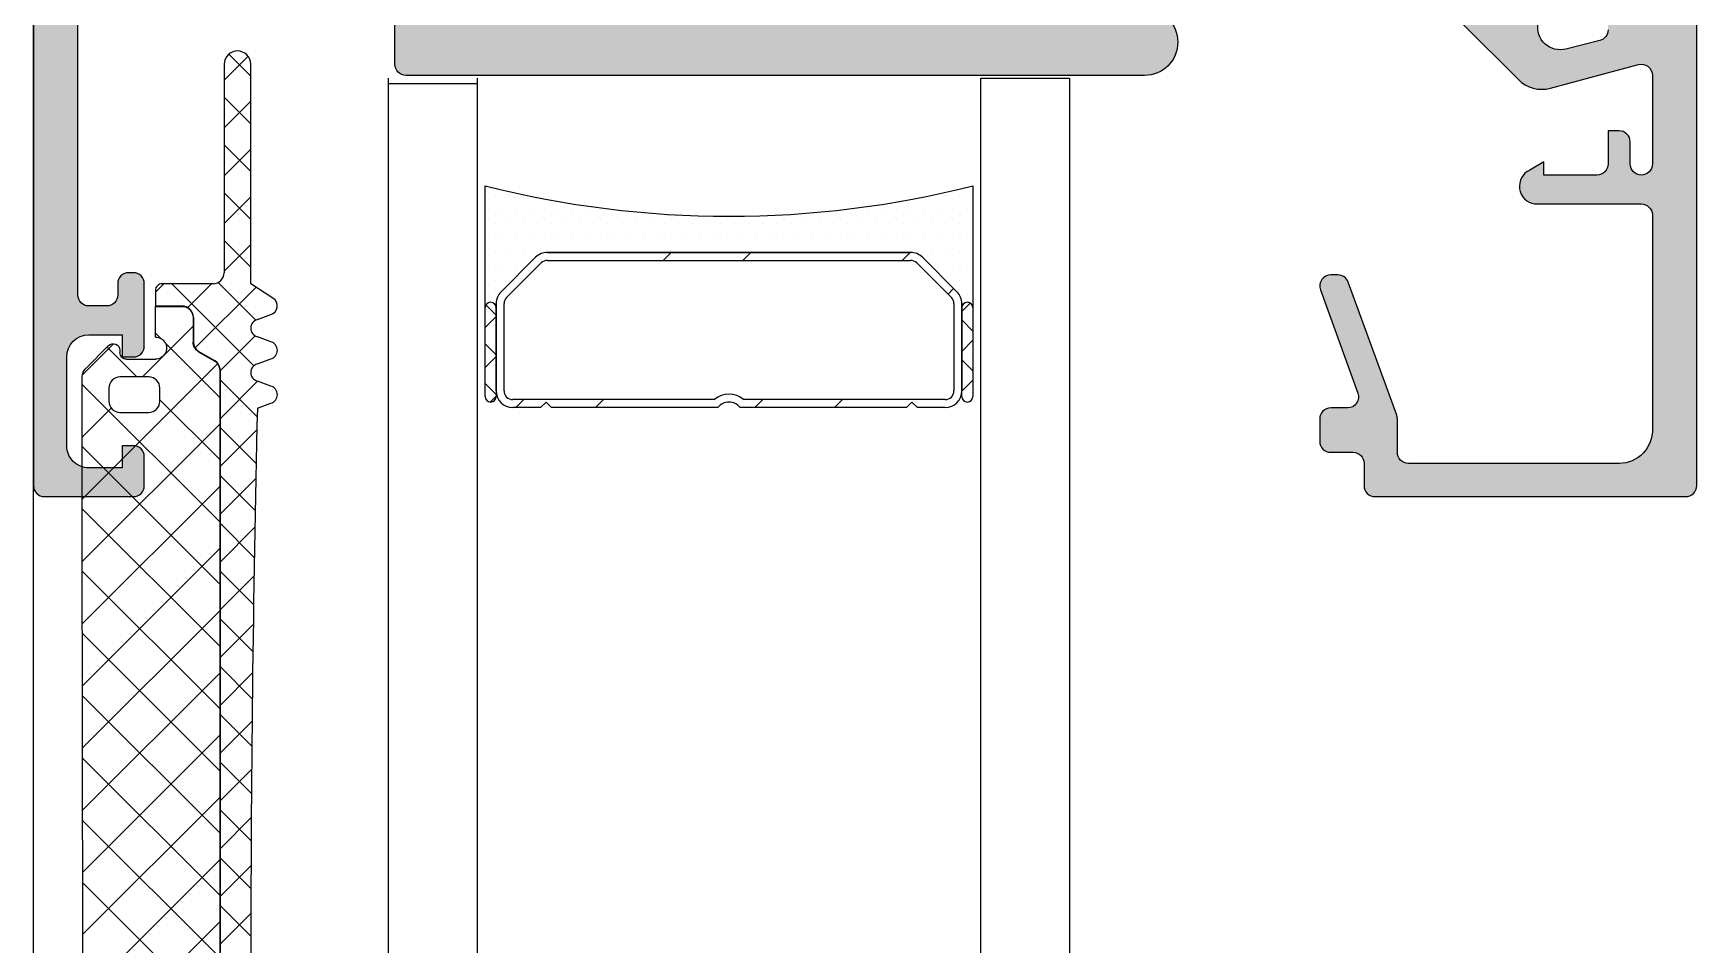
# Model space of a CAD drawing. Header units: millimetres. Extents: x 3633 to 4629, y 3430 to 3787.
# Drawn here: x 4159.8717 to 4160.2467, y 3499.9327 to 3500.1382 of the extents above; entities that cross this region are included whole.
import ezdxf

# ---------------------------------------------------------------- set-up
doc = ezdxf.new("R2010")
doc.units = ezdxf.units.MM

# ---------------------------------------------------------------- blocks, each defined once
blk = doc.blocks.new('A$C19EF2607')
at = {"extrusion": (0, 0, -1)}
h = blk.add_hatch(color=0, dxfattribs=at)
edge = h.paths.add_edge_path(flags=16)
edge.add_line((-20748.89451800052, 15686.05141899308), (-20757.09450700047, 15686.05144911332))
edge.add_ellipse((-20757.0945092106, 15685.55144948687), major_axis=(1.8366011796434e-06, 0.4999996264591743), ratio=1, start_angle=359.999957195713, end_angle=450.000042804287)
edge.add_line((-20757.59450883706, 15685.55145094993), (-20757.59460507502, 15659.35145495011))
edge.add_ellipse((-20757.09460544856, 15659.35145273997), major_axis=(1.8366011796434e-06, 0.4999996264591743), ratio=1, start_angle=89.99995719571342, end_angle=180.000042804287)
edge.add_line((-20757.09460691163, 15658.85145311351), (-20748.89461791168, 15658.85142299326))
edge.add_ellipse((-20748.89461570155, 15659.35142261972), major_axis=(1.836601179643413e-06, 0.4999996264591779), ratio=1, start_angle=179.9999571957131, end_angle=270.0000428042866)
edge.add_line((-20748.39461607509, 15659.35142115666), (-20748.39451983713, 15685.55141715648))
edge.add_ellipse((-20748.89451946359, 15685.55141936662), major_axis=(1.836601179643402e-06, 0.4999996264591748), ratio=1, start_angle=269.999957195713, end_angle=360.0000428042869)
edge = h.paths.add_edge_path()
edge.add_line((-20757.29462071675, 15693.75145884843), (-20757.29464165401, 15688.05146184847))
edge.add_arc((-20756.79464573466, 15688.05145593127), 0.4999959193823925, 179.9993219327, 269.9997987809313)
edge.add_line((-20756.79464749062, 15687.55146001189), (-20749.59364549067, 15687.55143356113))
edge.add_arc((-20749.59366155606, 15688.55145329987), 1.000019738870618, -89.99907953865537, -0.001341379644056929)
edge.add_line((-20748.59364181746, 15688.55142988792), (-20748.59363006369, 15691.7512988879))
edge.add_arc((-20749.59359858977, 15691.75133403479), 0.9999685266931948, -0.00201383193487172, 90.00159291363542)
edge.add_line((-20749.59362639048, 15692.7513025611), (-20751.29447938992, 15692.75145780868))
edge.add_line((-20751.29447938992, 15692.75145780868), (-20751.29447718608, 15693.35143380867))
edge.add_line((-20751.29447718609, 15693.35143380867), (-20750.19446714555, 15694.45143576812))
edge.add_line((-20750.19446714555, 15694.45143576812), (-20746.79448114557, 15694.45142327927))
edge.add_line((-20746.79448114557, 15694.45142327927), (-20746.79479369478, 15610.45142827985))
edge.add_arc((-20747.29485847024, 15610.4514948913), 0.5000647798998102, -89.99187205799211, -0.007632120501909867, ccw=False)
edge.add_line((-20747.29478753138, 15609.95143011643), (-20751.29479553135, 15609.95144480928))
edge.add_arc((-20751.29471296469, 15610.45152553875), 0.5000807362820272, 180.0090389970781, 269.990540084623, ccw=False)
edge.add_line((-20751.79479369474, 15610.45144664588), (-20751.7947889194, 15611.75149564587))
edge.add_arc((-20751.29473892744, 15611.75144381694), 0.5000499946441153, 90.00551764596258, 179.994061435738, ccw=False)
edge.add_line((-20751.2947870828, 15612.25149380926), (-20750.7947870828, 15612.25149197266))
edge.add_line((-20750.7947870828, 15612.25149197266), (-20750.79479075601, 15611.25149197267))
edge.add_line((-20750.79479075601, 15611.25149197267), (-20749.29479075602, 15611.25148646286))
edge.add_arc((-20749.29475048824, 15612.25144986802), 0.9999634059679272, 269.9976927421607, 360.00188633954)
edge.add_line((-20748.29478708282, 15612.25148278965), (-20748.29477239, 15616.25148278962))
edge.add_arc((-20749.29484846998, 15616.25141038339), 1.000076082609489, 0.004148255845627398, 89.99543082585537)
edge.add_line((-20749.29476871679, 15617.25148646282), (-20750.79476871678, 15617.25149197263))
edge.add_line((-20750.79476871678, 15617.25149197263), (-20750.79477238998, 15616.25149197263))
edge.add_line((-20750.79477238998, 15616.25149197263), (-20751.29477238998, 15616.25149380924))
edge.add_arc((-20751.29481530702, 15616.75144905592), 0.4999552485246045, -180.00533928906918, -89.99508162923098, ccw=False)
edge.add_line((-20751.79477055337, 15616.75149564584), (-20751.79476026844, 15619.55148364582))
edge.add_arc((-20751.29476064198, 15619.55148218275), 0.4999996264625474, 89.99974673656328, 179.9998323451369, ccw=False)
edge.add_line((-20751.29475843184, 15620.05148180921), (-20751.09475843185, 15620.05148107457))
edge.add_arc((-20751.09475989491, 15619.55148144811), 0.499999626462551, -0.00025326343632059434, 89.99983234513729, ccw=False)
edge.add_line((-20750.59476026845, 15619.55147923797), (-20750.59476210505, 15619.05147923797))
edge.add_arc((-20750.09472662618, 15619.05151287999), 0.5000354800017828, 180.0038548168691, 269.9957242648312)
edge.add_line((-20750.09476394166, 15618.55147740138), (-20749.29476094167, 15618.5514744628))
edge.add_arc((-20749.2947758032, 15619.05149116106), 0.5000166984818328, -89.9982970499349, -0.00212386836410776)
edge.add_line((-20748.79475910507, 15619.05147262619), (-20748.79464413364, 15650.35150162598))
edge.add_line((-20748.79464413364, 15650.35150162598), (-20749.22701895312, 15656.38996721423))
edge.add_arc((-20750.22627045895, 15656.35151584487), 0.9999910398154712, 2.203664181024514, 89.99982594780148)
edge.add_line((-20750.22626742119, 15657.35150688468), (-20756.89375542173, 15657.35137337573))
edge.add_arc((-20756.89375763187, 15656.85137374927), 0.499999626462551, 89.99974673656328, 179.9998323451368)
edge.add_line((-20757.39375725833, 15656.85137521233), (-20757.39376056387, 15655.95146721234))
edge.add_arc((-20757.89376019033, 15655.9514686754), 0.4999996264625474, -90.00025326343672, -0.00016765486321901335, ccw=False)
edge.add_line((-20757.89376240047, 15655.45146904895), (-20759.29463440046, 15655.45147419464))
edge.add_arc((-20759.56214593064, 15655.37264146145), 0.2788853144187029, 16.41967089722183, 91.16428632102831)
edge.add_line((-20759.56781266584, 15655.65146919808), (-20760.02140666584, 15655.65147086422))
edge.add_arc((-20760.02706826541, 15655.37260267429), 0.2789256550871338, 88.83693724997815, 163.5751772034805)
edge.add_line((-20760.29461140048, 15655.45147086776), (-20762.17462240047, 15655.45147777342))
edge.add_arc((-20762.17462152263, 15655.7514775493), 0.2999997758775292, -180.00025326343746, -90.00016765486339, ccw=False)
edge.add_line((-20762.4746212985, 15655.75147887538), (-20762.47461769886, 15656.73145287537))
edge.add_arc((-20762.17461792298, 15656.73145199754), 0.2999997758775274, 89.99974673656328, 179.9998323451366, ccw=False)
edge.add_line((-20762.1746165969, 15657.03145177341), (-20759.41461859692, 15657.03144163537))
edge.add_arc((-20759.41461806649, 15657.15144154572), 0.1199999103510102, 269.999746736564, 359.99983234514)
edge.add_line((-20759.29461815613, 15657.15144119459), (-20759.29460636123, 15661.45147419457))
edge.add_arc((-20759.79460598769, 15661.45147640471), 0.4999996264625474, -0.0002532634362813535, 89.99983234513728)
edge.add_line((-20759.79460452463, 15661.95147603117), (-20760.49460452463, 15661.95147860242))
edge.add_line((-20760.49460452462, 15661.95147860242), (-20762.88742959912, 15660.56999239174))
edge.add_arc((-20762.95648912807, 15660.68960754519), 0.138119526033469, -185.62271748496528, -60.00011212030421, ccw=False)
edge.add_arc((-20758.11799772036, 15660.21324383365), 5.000004087409289, 107.74824281939041, 174.3771852999794, ccw=False)
edge.add_arc((-20759.79459129018, 15665.45147586389), 0.4999996217728121, -72.2518242271567, -0.0001912931411955971)
edge.add_line((-20759.29459166841, 15665.45147419455), (-20759.29451861218, 15684.2514661944))
edge.add_arc((-20759.79451823395, 15684.25146819826), 0.4999996217728112, -0.0002296251582277142, 72.25140330885729)
edge.add_arc((-20758.11788618197, 15689.48968791141), 5.000004087409289, 185.6223937817212, 252.2513362623101, ccw=False)
edge.add_arc((-20762.95638108912, 15689.01335974544), 0.1381195260334658, 59.999691202003305, 185.622296566666, ccw=False)
edge.add_line((-20762.88732068143, 15689.13297439154), (-20760.49450575596, 15687.75147060223))
edge.add_line((-20760.49450575596, 15687.75147060223), (-20759.79450575596, 15687.75146803098))
edge.add_arc((-20759.79450354583, 15688.25146765744), 0.4999996264625474, 269.9997467365633, 359.9998323451372)
edge.add_line((-20759.29450391937, 15688.25146619438), (-20759.29448812452, 15692.55148419435))
edge.add_arc((-20759.41448803487, 15692.55148472478), 0.1199999103510102, -0.0002532634368920199, 89.99983234513745)
edge.add_line((-20759.41448768373, 15692.67148463513), (-20762.17448568371, 15692.67149477317))
edge.add_arc((-20762.17448480588, 15692.97149454905), 0.2999997758775281, -180.00025326343666, -90.00016765486299, ccw=False)
edge.add_line((-20762.47448458175, 15692.97149587513), (-20762.47448098211, 15693.95146987512))
edge.add_arc((-20762.17448120623, 15693.95146899729), 0.2999997758775292, 89.99974673656368, 179.9998323451374, ccw=False)
edge.add_line((-20762.17447988014, 15694.25146877316), (-20760.29446888016, 15694.25146186749))
edge.add_arc((-20760.02692516569, 15694.33032809548), 0.2789256550871341, 196.4244018782204, 271.1626418317224)
edge.add_line((-20760.0212656148, 15694.05145986396), (-20759.5676716148, 15694.05145819782))
edge.add_arc((-20759.56200265057, 15694.33030648537), 0.2789059064024352, 268.8353416455668, 343.5799570693731)
edge.add_line((-20759.29447188013, 15694.2514661943), (-20757.79461888013, 15694.25146368503))
edge.add_arc((-20757.79462355033, 15693.75146085147), 0.5000028335811751, -0.00022953015428583967, 89.99946483820912, ccw=False)
h = blk.add_hatch(color=0)
edge = h.paths.add_edge_path(flags=16)
edge.add_arc((20772.89475818502, 15644.45056760559), 0.4998408644227152, 359.9810111527994, 450.0200224024042)
edge.add_line((20772.89458351221, 15644.95040843953), (20766.59484351205, 15644.95063101631))
edge.add_arc((20766.59457117977, 15644.45065886297), 0.4999722275075696, 89.96879129073434, 180.0302947336979)
edge.add_line((20766.09459902212, 15644.45039450625), (20766.09461125737, 15632.45039450625))
edge.add_arc((20766.59433281317, 15632.45011657107), 0.4997216330287783, 179.968133231689, 270.0319836002607)
edge.add_line((20766.59461176733, 15631.9503950159), (20772.89459676726, 15631.95040143946))
edge.add_arc((20772.8948542435, 15632.45014345381), 0.4997420806618353, 269.9704801682783, 360.0296366989253)
edge.add_line((20773.39459625736, 15632.45040194938), (20773.39459902199, 15644.45040194938))
edge = h.paths.add_edge_path(flags=16)
edge.add_line((20774.89459202217, 15644.45040347884), (20774.89460425742, 15632.45040347884))
edge.add_arc((20775.39432581316, 15632.45012554378), 0.4997216330287135, 179.9681332450367, 270.0319836002682)
edge.add_line((20775.39460476732, 15631.95040398874), (20781.89460476686, 15631.95066161608))
edge.add_arc((20781.89486224332, 15632.45040363053), 0.4997420807783706, 269.970480141591, 360.0296366855782)
edge.add_line((20782.39460425713, 15632.45066212598), (20782.39460702176, 15644.45066912603))
edge.add_arc((20781.89460689534, 15644.45066948983), 0.5000001264271718, 359.9999583118442, 450.0000439159708)
edge.add_line((20781.89460651216, 15644.95066961614), (20775.39483551204, 15644.95063998891))
edge.add_arc((20775.39456367964, 15644.45066833511), 0.4999717276974615, 89.968848545659, 180.0303520100856)
edge = h.paths.add_edge_path(flags=16)
edge.add_line((20790.89459851204, 15644.95067879269), (20784.39459851204, 15644.95067216517))
edge.add_arc((20784.3945986483, 15644.45067253863), 0.4999996265396662, 90.00001560806115, 180.0001012256135)
edge.add_line((20783.8945990217, 15644.45067165527), (20783.89461125719, 15632.45066365544))
edge.add_arc((20784.39461088378, 15632.45066379165), 0.4999996265396662, 180.0000156080611, 270.0001012256135)
edge.add_line((20784.39461176714, 15631.95066416511), (20790.89461176714, 15631.95067079263))
edge.add_arc((20790.89461163071, 15632.45067041904), 0.4999996264232509, 270.0000156347416, 360.0001012389538)
edge.add_line((20791.39461125724, 15632.45067130253), (20791.39459902176, 15644.45067930236))
edge.add_arc((20790.89459939516, 15644.45067916626), 0.4999996265396661, 1.559472091086662e-05, 90.00010119893312)
edge = h.paths.add_edge_path()
edge.add_line((20794.39459259843, 15650.75043036128), (20794.39461074735, 15632.95066936142))
edge.add_ellipse((20795.39461155079, 15632.95067118414), major_axis=(-1.000000803500212, 0), ratio=1, start_angle=0.0001044337752980047, end_angle=90.00155937629147)
edge.add_line((20795.39463876706, 15631.95067038099), (20796.89457276702, 15631.95071191029))
edge.add_ellipse((20796.89459429646, 15630.45056341033), major_axis=(-1.500148500121089, 0), ratio=1, start_angle=90.00082228937771, end_angle=270.00082228048507, ccw=False)
edge.add_line((20796.89461582608, 15628.95041491034), (20763.59461482626, 15628.95039295721))
edge.add_ellipse((20763.59461479646, 15629.4503934372), major_axis=(-0.5000004799803728, 0), ratio=1, start_angle=0.00011343172411670821, end_angle=90.00000341509133, ccw=False)
edge.add_line((20763.0946143163, 15629.45039244732), (20763.09460204124, 15641.48925044728))
edge.add_line((20763.0946020413, 15641.48925044728), (20761.09459850925, 15644.95334940814))
edge.add_line((20761.0945985092, 15644.95334940814), (20761.0945893359, 15653.95010440811))
edge.add_line((20761.0945893359, 15653.95010440811), (20760.5945893359, 15653.95010389821))
edge.add_ellipse((20760.59458845254, 15654.45010352475), major_axis=(-0.4999996265404279, 0), ratio=1, start_angle=1.560806111911006e-05, end_angle=90.00010122561349, ccw=False)
edge.add_line((20760.094588826, 15654.45010338855), (20760.09458831634, 15654.95010338855))
edge.add_ellipse((20760.5945879427, 15654.95010427179), major_axis=(-0.499999626307597, 0), ratio=1, start_angle=-89.99998441861942, end_angle=0.00010121227342096972, ccw=False)
edge.add_line((20760.59458780673, 15655.45010389821), (20763.59458780673, 15655.45010695714))
edge.add_ellipse((20763.5945886898, 15654.95010733083), major_axis=(-0.4999996263075969, 0), ratio=1, start_angle=180.0000156080611, end_angle=270.0001011989331, ccw=False)
edge.add_line((20764.09458831639, 15654.95010746704), (20764.09459647315, 15646.95039146687))
edge.add_ellipse((20764.59459659952, 15646.95039210308), major_axis=(-0.5000001264274443, 0), ratio=1, start_angle=7.29042468401798e-05, end_angle=90.00015850837346)
edge.add_line((20764.59459798277, 15646.45039197677), (20765.9945969829, 15646.45039040424))
edge.add_ellipse((20765.99481891823, 15646.95016796308), major_axis=(-0.4997776081189551, 0), ratio=1, start_angle=89.97455676653725, end_angle=180.0264767994142)
edge.add_line((20766.49459647306, 15646.95039891396), (20766.49457576347, 15652.55011491399))
edge.add_ellipse((20766.67892542819, 15653.00340692469), major_axis=(-0.48934491501178, 0), ratio=1, start_angle=-46.33162219612598, end_angle=67.86887955569841, ccw=False)
edge.add_line((20766.34104094037, 15653.35737375743), (20767.14104317932, 15654.10394157321))
edge.add_ellipse((20767.49509008846, 15653.75155858489), major_axis=(-0.4995227565664176, 0), ratio=1, start_angle=180.5535395996474, end_angle=315.13495389196123, ccw=False)
edge.add_line((20767.99458953348, 15653.7563844434), (20767.994596473, 15646.95040044343))
edge.add_ellipse((20768.49435133568, 15646.95014781135), major_axis=(-0.4997549264812819, 0), ratio=1, start_angle=-0.02896370103826506, end_angle=90.02999726053702)
edge.add_line((20768.49461298285, 15646.45039295325), (20772.69459998293, 15646.45041623562))
edge.add_ellipse((20772.69459663925, 15646.95041606916), major_axis=(-0.49999983353727, 0), ratio=1, start_angle=90.00038315773176, end_angle=180.0000775066646)
edge.add_line((20773.19459647301, 15646.95041674553), (20773.19458953955, 15653.75042574541))
edge.add_ellipse((20773.69458991324, 15653.75042583261), major_axis=(-0.5000003736931907, 0), ratio=1, start_angle=-132.83598517255552, end_angle=9.991812191856297e-06, ccw=False)
edge.add_line((20774.03454116581, 15654.11707760199), (20774.83454192209, 15653.37533641761))
edge.add_ellipse((20774.49459071096, 15653.00868495417), major_axis=(-0.5000001215843566, 0), ratio=1, start_angle=113.57817894467681, end_angle=227.1639944739316, ccw=False)
edge.add_line((20774.69459076325, 15652.55042727492), (20774.69459647295, 15646.95041527497))
edge.add_ellipse((20775.19459609949, 15646.95041541106), major_axis=(-0.4999996265396661, 0), ratio=1, start_angle=1.559472091086662e-05, end_angle=90.00010119893312)
edge.add_line((20775.19459698262, 15646.45041578464), (20776.89459698281, 15646.45041751806))
edge.add_ellipse((20776.89459684642, 15646.95041714449), major_axis=(-0.4999996264232509, 0), ratio=1, start_angle=90.0000156347416, end_angle=180.0001012389538)
edge.add_line((20777.39459647296, 15646.95041802796), (20777.39459076303, 15652.55043002791))
edge.add_ellipse((20777.5945903809, 15653.00868778772), major_axis=(-0.5000000215728326, 0), ratio=1, start_angle=-47.16394514074551, end_angle=66.42187037721749, ccw=False)
edge.add_line((20777.25463892199, 15653.37533888515), (20778.05463816557, 15654.11708170074))
edge.add_ellipse((20778.3945896657, 15653.75043084299), major_axis=(-0.4999998738696115, 0), ratio=1, start_angle=180.000081855569, end_angle=312.83607699746426, ccw=False)
edge.add_line((20778.89458953973, 15653.75043155733), (20778.89459647296, 15646.95042255722))
edge.add_ellipse((20779.39459680661, 15646.95042340065), major_axis=(-0.5000003336470237, 0), ratio=1, start_angle=9.664978032212047e-05, end_angle=89.99979101235908)
edge.add_line((20779.39459498285, 15646.45042306712), (20790.89459698286, 15646.45043179268))
edge.add_ellipse((20790.89459684642, 15646.9504314191), major_axis=(-0.4999996264232509, 0), ratio=1, start_angle=90.0000156347416, end_angle=180.0001012389538)
edge.add_line((20791.39459647296, 15646.95043230258), (20791.39458882587, 15654.45041530245))
edge.add_ellipse((20792.39458928589, 15654.45041586194), major_axis=(-1.000000460073508, 0), ratio=1, start_angle=-89.99985792679439, end_angle=3.20565176252785e-05, ccw=False)
edge.add_line((20792.39458680624, 15655.45041632201), (20801.0945878062, 15655.45044219276))
edge.add_ellipse((20801.09511385515, 15654.45096721445), major_axis=(-0.9994751167436792, 0), ratio=1, start_angle=179.9690439136978, end_angle=270.03015621405086, ccw=False)
edge.add_line((20802.09458882606, 15654.45042721243), (20802.09458953945, 15653.75043821233))
edge.add_ellipse((20801.09516006761, 15653.7498666656), major_axis=(-0.9994296352168468, 0), ratio=1, start_angle=89.96735094801397, end_angle=180.0327659055471, ccw=False)
edge.add_line((20801.09459055925, 15652.75043719276), (20796.39459055907, 15652.75043240064))
edge.add_ellipse((20796.39459110436, 15650.75043389483), major_axis=(-1.999998505809419, 0), ratio=1, start_angle=-89.99998437859861, end_angle=0.0001012289486078784)
h = blk.add_hatch(color=0)
edge = h.paths.add_edge_path()
edge.add_line((20821.79464276606, 15649.95171502876), (20819.79464276606, 15649.95171502876))
edge.add_line((20819.79464276606, 15649.95171502876), (20819.79464276606, 15647.95173028755))
edge.add_line((20819.79464276606, 15647.95173028755), (20819.9946549731, 15647.95173028755))
edge.add_line((20819.9946549731, 15647.95173028755), (20819.9946549731, 15631.45169976997))
edge.add_line((20819.9946549731, 15631.45169976997), (20817.79464276606, 15631.45169976997))
edge.add_line((20817.79464276606, 15631.45169976997), (20817.79464276606, 15631.00672296333))
edge.add_arc((20817.29657695655, 15631.00566753795), 0.4980669277672278, -75.23057957489527, 0.12141232776872357, ccw=False)
edge.add_line((20817.42354901606, 15630.5240569477), (20815.89129193599, 15630.14005426216))
edge.add_arc((20815.63234688387, 15631.10446843968), 0.9985726041842001, -191.56525226299277, -74.97056772090929, ccw=False)
edge.add_line((20814.65404828364, 15631.30466607856), (20814.88392194087, 15633.9343505268))
edge.add_arc((20814.6846874866, 15633.95137052268), 0.1999601160958016, -4.882750176656948, 89.93428944389312)
edge.add_line((20814.68491681392, 15634.15133050727), (20814.05492718989, 15634.15133050727))
edge.add_arc((20814.05555293034, 15633.65030748826), 0.5010234097656093, 90.07155812533483, 174.8400928126093)
edge.add_line((20813.55655988032, 15633.69536737251), (20813.39264996821, 15632.11971429634))
edge.add_arc((20812.89470151022, 15632.16354993644), 0.4998742143403334, -134.9352427039928, -5.030920521347696, ccw=False)
edge.add_line((20812.54163678462, 15631.80968622016), (20809.29925092036, 15635.052102602))
edge.add_arc((20809.46751641391, 15635.16021473707), 0.2000037751396555, 114.54745821611789, 212.7211197322118, ccw=False)
edge.add_line((20809.38442548091, 15635.3421416645), (20809.670008977, 15635.50702813911))
edge.add_arc((20809.49963818517, 15635.75393628945), 0.2999830685466978, -55.39366920033328, 83.08365654175206)
edge.add_line((20809.53576215083, 15636.05173639106), (20806.40120424981, 15636.05173639106))
edge.add_arc((20806.40120424981, 15635.55173639106), 0.5000000000001901, 89.99999999999937, 143.285675697538)
edge.add_arc((20805.5996626447, 15636.14949887344), 0.499894459453353, -95.30109293749342, -36.714324302460284, ccw=False)
edge.add_line((20805.55347760493, 15635.65174249458), (20804.54963239009, 15635.65174249458))
edge.add_arc((20804.54962476069, 15635.20174554634), 0.4499969483068631, 89.99902858872987, 269.9990285890415)
edge.add_line((20804.5496171313, 15634.75174859809), (20806.51862653071, 15634.75174859809))
edge.add_arc((20806.52075931804, 15631.75964257846), 2.992106779762136, 44.9221978977248, 90.04084069579142, ccw=False)
edge.add_line((20808.63936932856, 15633.87250665473), (20813.75063641841, 15628.76270440864))
edge.add_arc((20814.81018134645, 15629.82202991758), 1.498267662472936, 224.9940667498646, 285.0242258421288)
edge.add_line((20815.19857343013, 15628.37497857856), (20819.16564496333, 15629.43760064887))
edge.add_arc((20819.29420056293, 15628.9539517314), 0.5004426216444782, 0.07409905441210185, 104.88523754770071, ccw=False)
edge.add_line((20819.79464276606, 15628.95459893989), (20819.79464276606, 15624.95168832588))
edge.add_arc((20819.29464848811, 15624.95168832588), 0.4999942779541016, -180, -3.979039320256561e-13, ccw=False)
edge.add_line((20818.79465421016, 15624.95168832588), (20818.79465421016, 15625.95168832588))
edge.add_arc((20818.29491594377, 15625.95195005949), 0.4997383349251404, -0.03000816856797755, 90.03000816856854)
edge.add_line((20818.29465421016, 15626.45168832588), (20817.79465421016, 15626.45168832588))
edge.add_line((20817.79465421016, 15626.45168832588), (20817.79465421016, 15624.95168832588))
edge.add_arc((20817.29491514788, 15624.95142738816), 0.4997391304027424, -90.02991687045818, 0.029916870455224398, ccw=False)
edge.add_line((20817.29465421016, 15624.45168832588), (20814.89464791591, 15624.45168832588))
edge.add_line((20814.89464791591, 15624.45168832588), (20814.89464791591, 15625.05169442939))
edge.add_line((20814.89464791591, 15625.05169442939), (20814.26342232997, 15624.68307260322))
edge.add_arc((20814.60641373186, 15623.95077993804), 0.8086381448125621, 115.0974624132651, 261.1816044714452)
edge.add_line((20814.48244698817, 15623.15170053291), (20819.29564984614, 15623.151711977))
edge.add_arc((20819.29643866448, 15622.65363253735), 0.4980800642877682, 2.1913446857070085, 90.09074039208281, ccw=False)
edge.add_line((20819.79415448481, 15622.67267755317), (20819.79464276606, 15613.01575616645))
edge.add_arc((20818.29626507213, 15612.95148568587), 1.499755449512508, -89.98502983562992, 2.4561039771057267, ccw=False)
edge.add_line((20818.29665692622, 15611.45173028755), (20808.79470380122, 15611.45173028755))
edge.add_arc((20808.79474580071, 15611.95177228703), 0.50004200124976, 180.0048123823278, 269.9951876176728, ccw=False)
edge.add_line((20808.29470380122, 15611.95173028755), (20808.29470380122, 15613.4607177143))
edge.add_arc((20807.78474671757, 15613.45978054442), 0.5099579447891585, 0.1052947791233926, 19.7099997181159)
edge.add_line((20808.26482709224, 15613.63176873969), (20806.08343060786, 15619.62270501899))
edge.add_arc((20805.61314944097, 15619.45110432347), 0.5006108015593056, 20.04649891060337, 89.96446687797012)
edge.add_line((20805.61345990474, 15619.95171502876), (20805.29442914302, 15619.95171502876))
edge.add_arc((20805.2947280119, 15619.45135176681), 0.5003633512095612, 90.0342229833574, 199.9418727277398)
edge.add_line((20804.82436688716, 15619.28069452094), (20806.52071698481, 15614.62273553657))
edge.add_arc((20806.05030535617, 15614.45211363507), 0.5003987746137694, -89.95300818719699, 19.936096158759597, ccw=False)
edge.add_line((20806.05071576411, 15613.95171502876), (20805.29470380122, 15613.95171502876))
edge.add_arc((20805.29473572129, 15613.45168310869), 0.50003192108786, 90.00365753697137, 179.996342463027)
edge.add_line((20804.79470380122, 15613.45171502876), (20804.79470380122, 15612.45171502876))
edge.add_arc((20805.29479829268, 15612.45180952022), 0.5000945003853255, 180.0108258774953, 269.9891741224766)
edge.add_line((20805.29470380122, 15611.95171502876), (20806.29470380122, 15611.95171502876))
edge.add_arc((20806.29473443348, 15611.45174566102), 0.4999693686770859, -0.0035104136391055363, 90.00351041363899, ccw=False)
edge.add_line((20806.79470380122, 15611.45171502876), (20806.79470380122, 15610.45171502876))
edge.add_arc((20807.29472036968, 15610.45176211674), 0.5000165706751895, 180.0053957060898, 269.9981014573398)
edge.add_line((20807.29470380122, 15609.95174554634), (20821.29464276606, 15609.95174554634))
edge.add_arc((20821.29490244412, 15610.45148586828), 0.4997403894149837, 269.9702276273059, 360.029772372694)
edge.add_line((20821.79464276606, 15610.45174554634), (20821.79464276606, 15649.95171502876))
at = {"color": 0, "transparency": 33554687}
blk.add_line((20746.78677236044, 15694.63022802747), (20746.78716057289, 14087.15326960679), dxfattribs=at)
at = {"color": 0, "extrusion": (0, 0, -1)}
for p, q in [((20763.0946143163, 15629.45039244732), (20763.0946020413, 15641.48925044728)), ((20796.89461582608, 15628.95041491034), (20763.59461482626, 15628.95039295722)), ((20752.29456638923, 15618.53099813536), (20753.49214238941, 15618.53100253435)), ((20752.29457145615, 15617.15161113536), (20752.29456638923, 15618.53099813536)), ((20753.49214238941, 15618.53100253435), (20753.49214238941, 15618.53100253435)), ((20753.99214422592, 15618.03100537093), (20753.99214830797, 15616.91968237086)), ((20749.14119470201, 15615.72347955234), (20750.18243988079, 15616.76372537707)), ((20750.18243988079, 15616.76372537707), (20750.18243988079, 15616.76372537707)), ((20753.99214830797, 15616.91968237086), (20753.99214830797, 15616.91968237086)), ((20750.69458666013, 15616.55159925835), (20750.69458702725, 15616.45160525831)), ((20750.69458702725, 15616.45160525831), (20750.69458702725, 15616.45160525831)), ((20750.99458812934, 15616.15160636025), (20752.29456412944, 15616.15161113536)), ((20752.29456412944, 15616.15161113536), (20752.29456412944, 15616.15161113536)), ((20754.24214989867, 15616.48667028922), (20754.94215138315, 15616.08252786045)), ((20754.94215138315, 15616.08252786045), (20754.94215138315, 15616.08252786045)), ((20748.99458501081, 15613.73370601379), (20748.99457900116, 15615.36975501387)), ((20748.99457900116, 15615.36975501387), (20748.99457900116, 15615.36975501387)), ((20749.14119470201, 15615.72347955234), (20749.14119470201, 15615.72347955234)), ((20755.19215297356, 15615.64951577879), (20755.19216119061, 15563.41250677875))]:
    blk.add_line(p, q, dxfattribs=at)
at = {"color": 0}
for p, q in [((20755.39453527547, 15629.45163352232), (20755.39453980379, 15620.05163252217)), ((20756.47165307734, 15629.81544250477), (20755.39453561918, 15628.73831713363)), ((20755.60781658423, 15629.9103818587), (20756.59453421496, 15628.92367147679)), ((20756.59456864028, 15619.55163693012), (20756.59453227569, 15629.45163793015)), ((20756.59453227569, 15629.45163793015), (20756.59453227569, 15629.45163793015)), ((20762.79812617449, 14057.35473802523), (20762.79766815179, 15628.82344385856)), ((20766.79766815179, 15628.82344385856), (20766.79660769209, 14070.39388244299)), ((20789.51766815176, 14070.20068577692), (20789.51766815176, 15628.82344385856)), ((20789.51766815176, 15628.82344385856), (20793.51766815176, 15628.82344385856)), ((20793.51766815176, 15628.82344385856), (20793.51766815176, 14070.39386482706)), ((20755.39453599001, 15627.96840733368), (20756.59454213167, 15626.76841000773)), ((20762.79812617449, 15628.58753582143), (20766.79812617449, 15628.58753582143)), ((20756.59453840472, 15627.78305934905), (20755.39453665743, 15626.58304878604)), ((20755.39453702827, 15625.81315274301), (20756.59455004836, 15624.61314853867)), ((20756.59454632131, 15625.62779787998), (20755.39453769563, 15624.42778043851)), ((20755.39453806661, 15623.65789815239), (20756.59455796509, 15622.45788706972)), ((20756.59455423808, 15623.47253641096), (20755.39453873393, 15622.27251209097)), ((20767.15812617441, 15618.46896610831), (20767.15812617441, 15623.9689661083)), ((20767.61924901767, 15623.52844142739), (20767.61924901767, 15623.52844142739)), ((20768.25424901766, 15623.52844142739), (20768.25424901766, 15623.52844142739)), ((20768.88924901766, 15623.52844142739), (20768.88924901766, 15623.52844142739)), ((20787.30424901772, 15623.52844142739), (20787.30424901772, 15623.52844142739)), ((20787.93924901772, 15623.52844142739), (20787.93924901772, 15623.52844142739)), ((20788.57424901772, 15623.52844142739), (20788.57424901772, 15623.52844142739)), ((20789.15812617447, 15623.9689661083), (20789.15812617447, 15618.46896610831)), ((20767.30174901778, 15622.89344142738), (20767.30174901778, 15622.89344142738)), ((20767.93674901778, 15622.89344142738), (20767.93674901778, 15622.89344142738)), ((20768.57174901777, 15622.89344142738), (20768.57174901777, 15622.89344142738)), ((20769.20674901777, 15622.89344142738), (20769.20674901777, 15622.89344142738)), ((20769.84174901777, 15622.89344142738), (20769.84174901777, 15622.89344142738)), ((20770.47674901777, 15622.89344142738), (20770.47674901777, 15622.89344142738)), ((20771.11174901777, 15622.89344142738), (20771.11174901777, 15622.89344142738)), ((20771.74674901777, 15622.89344142738), (20771.74674901777, 15622.89344142738)), ((20772.38174901776, 15622.89344142738), (20772.38174901776, 15622.89344142738)), ((20773.01674901776, 15622.89344142738), (20773.01674901776, 15622.89344142738)), ((20783.81174901779, 15622.89344142738), (20783.81174901779, 15622.89344142738)), ((20784.44674901778, 15622.89344142738), (20784.44674901778, 15622.89344142738)), ((20785.08174901778, 15622.89344142738), (20785.08174901778, 15622.89344142738)), ((20785.71674901778, 15622.89344142738), (20785.71674901778, 15622.89344142738)), ((20786.35174901778, 15622.89344142738), (20786.35174901778, 15622.89344142738)), ((20786.98674901778, 15622.89344142738), (20786.98674901778, 15622.89344142738)), ((20787.62174901778, 15622.89344142738), (20787.62174901778, 15622.89344142738)), ((20788.25674901778, 15622.89344142738), (20788.25674901778, 15622.89344142738)), ((20788.89174901777, 15622.89344142738), (20788.89174901777, 15622.89344142738)), ((20767.61924901767, 15622.25844142737), (20767.61924901767, 15622.25844142737)), ((20768.25424901766, 15622.25844142737), (20768.25424901766, 15622.25844142737)), ((20768.88924901766, 15622.25844142737), (20768.88924901766, 15622.25844142737)), ((20769.52424901766, 15622.25844142737), (20769.52424901766, 15622.25844142737)), ((20770.15924901766, 15622.25844142737), (20770.15924901766, 15622.25844142737)), ((20770.79424901766, 15622.25844142737), (20770.79424901766, 15622.25844142737)), ((20771.42924901766, 15622.25844142737), (20771.42924901766, 15622.25844142737)), ((20772.06424901765, 15622.25844142737), (20772.06424901765, 15622.25844142737)), ((20772.69924901765, 15622.25844142737), (20772.69924901765, 15622.25844142737)), ((20773.33424901765, 15622.25844142737), (20773.33424901765, 15622.25844142737)), ((20773.96924901765, 15622.25844142737), (20773.96924901765, 15622.25844142737)), ((20774.60424901765, 15622.25844142737), (20774.60424901765, 15622.25844142737)), ((20775.23924901765, 15622.25844142737), (20775.23924901765, 15622.25844142737)), ((20775.87424901764, 15622.25844142737), (20775.87424901764, 15622.25844142737)), ((20776.50924901764, 15622.25844142737), (20776.50924901764, 15622.25844142737)), ((20777.14424901764, 15622.25844142737), (20777.14424901764, 15622.25844142737)), ((20777.77924901764, 15622.25844142737), (20777.77924901764, 15622.25844142737)), ((20778.41424901764, 15622.25844142737), (20778.41424901764, 15622.25844142737)), ((20779.04924901764, 15622.25844142737), (20779.04924901764, 15622.25844142737)), ((20779.68424901764, 15622.25844142737), (20779.68424901764, 15622.25844142737)), ((20780.31924901763, 15622.25844142737), (20780.31924901763, 15622.25844142737)), ((20780.95424901763, 15622.25844142737), (20780.95424901763, 15622.25844142737)), ((20781.58924901763, 15622.25844142737), (20781.58924901763, 15622.25844142737)), ((20782.22424901763, 15622.25844142737), (20782.22424901763, 15622.25844142737)), ((20782.85924901763, 15622.25844142737), (20782.85924901763, 15622.25844142737)), ((20783.49424901763, 15622.25844142737), (20783.49424901763, 15622.25844142737)), ((20784.12924901762, 15622.25844142737), (20784.12924901762, 15622.25844142737)), ((20784.76424901762, 15622.25844142737), (20784.76424901762, 15622.25844142737)), ((20785.39924901762, 15622.25844142737), (20785.39924901762, 15622.25844142737)), ((20786.03424901762, 15622.25844142737), (20786.03424901762, 15622.25844142737)), ((20786.66924901762, 15622.25844142737), (20786.66924901762, 15622.25844142737)), ((20787.30424901762, 15622.25844142737), (20787.30424901762, 15622.25844142737)), ((20787.93924901761, 15622.25844142737), (20787.93924901761, 15622.25844142737)), ((20788.57424901761, 15622.25844142737), (20788.57424901761, 15622.25844142737)), ((20755.39453910485, 15621.50264356173), (20756.59456588182, 15620.30262560061)), ((20756.59456215485, 15621.31727494195), (20755.39453977218, 15620.11724374339)), ((20767.30174901778, 15621.62344142736), (20767.30174901778, 15621.62344142736)), ((20767.93674901778, 15621.62344142736), (20767.93674901778, 15621.62344142736)), ((20768.57174901777, 15621.62344142736), (20768.57174901777, 15621.62344142736)), ((20769.20674901777, 15621.62344142736), (20769.20674901777, 15621.62344142736)), ((20769.84174901777, 15621.62344142736), (20769.84174901777, 15621.62344142736)), ((20770.47674901777, 15621.62344142736), (20770.47674901777, 15621.62344142736)), ((20771.11174901777, 15621.62344142736), (20771.11174901777, 15621.62344142736)), ((20771.74674901777, 15621.62344142736), (20771.74674901777, 15621.62344142736)), ((20772.38174901776, 15621.62344142736), (20772.38174901776, 15621.62344142736)), ((20773.01674901776, 15621.62344142736), (20773.01674901776, 15621.62344142736)), ((20773.65174901776, 15621.62344142736), (20773.65174901776, 15621.62344142736)), ((20774.28674901776, 15621.62344142736), (20774.28674901776, 15621.62344142736)), ((20774.92174901776, 15621.62344142736), (20774.92174901776, 15621.62344142736)), ((20775.55674901776, 15621.62344142736), (20775.55674901776, 15621.62344142736)), ((20776.19174901775, 15621.62344142736), (20776.19174901775, 15621.62344142736)), ((20776.82674901775, 15621.62344142736), (20776.82674901775, 15621.62344142736)), ((20777.46174901775, 15621.62344142736), (20777.46174901775, 15621.62344142736)), ((20778.09674901775, 15621.62344142736), (20778.09674901775, 15621.62344142736)), ((20778.73174901775, 15621.62344142736), (20778.73174901775, 15621.62344142736)), ((20779.36674901775, 15621.62344142736), (20779.36674901775, 15621.62344142736)), ((20780.00174901775, 15621.62344142736), (20780.00174901775, 15621.62344142736)), ((20780.63674901774, 15621.62344142736), (20780.63674901774, 15621.62344142736)), ((20781.27174901774, 15621.62344142736), (20781.27174901774, 15621.62344142736)), ((20781.90674901774, 15621.62344142736), (20781.90674901774, 15621.62344142736)), ((20782.54174901774, 15621.62344142736), (20782.54174901774, 15621.62344142736)), ((20783.17674901774, 15621.62344142736), (20783.17674901774, 15621.62344142736)), ((20783.81174901774, 15621.62344142736), (20783.81174901774, 15621.62344142736)), ((20784.44674901773, 15621.62344142736), (20784.44674901773, 15621.62344142736)), ((20785.08174901773, 15621.62344142736), (20785.08174901773, 15621.62344142736)), ((20785.71674901773, 15621.62344142736), (20785.71674901773, 15621.62344142736)), ((20786.35174901773, 15621.62344142736), (20786.35174901773, 15621.62344142736)), ((20786.98674901773, 15621.62344142736), (20786.98674901773, 15621.62344142736)), ((20787.62174901773, 15621.62344142736), (20787.62174901773, 15621.62344142736)), ((20788.25674901772, 15621.62344142736), (20788.25674901772, 15621.62344142736)), ((20788.89174901772, 15621.62344142736), (20788.89174901772, 15621.62344142736)), ((20767.61924901767, 15620.98844142735), (20767.61924901767, 15620.98844142735)), ((20769.43845626031, 15620.7492961942), (20767.87779608858, 15619.18863602242)), ((20767.87779608858, 15619.18863602242), (20769.43845626031, 15620.7492961942)), ((20768.13235452975, 15618.93407758119), (20769.6930147016, 15620.49473775298)), ((20768.25424901766, 15620.98844142735), (20768.25424901766, 15620.98844142735)), ((20768.88924901766, 15620.98844142735), (20768.88924901766, 15620.98844142735)), ((20769.52424901766, 15620.98844142735), (20769.52424901766, 15620.98844142735)), ((20786.34746600268, 15620.96896610831), (20769.9687863462, 15620.96896610831)), ((20769.9687863462, 15620.96896610831), (20786.34746600268, 15620.96896610831)), ((20769.9687863462, 15620.60896610832), (20786.34746600268, 15620.60896610832)), ((20770.15924901766, 15620.98844142735), (20770.15924901766, 15620.98844142735)), ((20770.79424901766, 15620.98844142735), (20770.79424901766, 15620.98844142735)), ((20771.42924901766, 15620.98844142735), (20771.42924901766, 15620.98844142735)), ((20772.06424901765, 15620.98844142735), (20772.06424901765, 15620.98844142735)), ((20772.69924901765, 15620.98844142735), (20772.69924901765, 15620.98844142735)), ((20773.33424901765, 15620.98844142735), (20773.33424901765, 15620.98844142735)), ((20773.96924901765, 15620.98844142735), (20773.96924901765, 15620.98844142735)), ((20774.60424901765, 15620.98844142735), (20774.60424901765, 15620.98844142735)), ((20775.19123816211, 15620.60896610818), (20775.55123816209, 15620.96896610816)), ((20775.23924901765, 15620.98844142735), (20775.23924901765, 15620.98844142735)), ((20775.87424901764, 15620.98844142735), (20775.87424901764, 15620.98844142735)), ((20776.50924901764, 15620.98844142735), (20776.50924901764, 15620.98844142735)), ((20777.14424901764, 15620.98844142735), (20777.14424901764, 15620.98844142735)), ((20777.77924901764, 15620.98844142735), (20777.77924901764, 15620.98844142735)), ((20778.41424901764, 15620.98844142735), (20778.41424901764, 15620.98844142735)), ((20778.78334216215, 15620.60896610818), (20779.14334216213, 15620.96896610816)), ((20779.04924901764, 15620.98844142735), (20779.04924901764, 15620.98844142735)), ((20779.68424901764, 15620.98844142735), (20779.68424901764, 15620.98844142735)), ((20780.31924901763, 15620.98844142735), (20780.31924901763, 15620.98844142735)), ((20780.95424901763, 15620.98844142735), (20780.95424901763, 15620.98844142735)), ((20781.58924901763, 15620.98844142735), (20781.58924901763, 15620.98844142735)), ((20782.22424901763, 15620.98844142735), (20782.22424901763, 15620.98844142735)), ((20782.85924901763, 15620.98844142735), (20782.85924901763, 15620.98844142735)), ((20783.49424901763, 15620.98844142735), (20783.49424901763, 15620.98844142735)), ((20784.12924901762, 15620.98844142735), (20784.12924901762, 15620.98844142735)), ((20784.76424901762, 15620.98844142735), (20784.76424901762, 15620.98844142735)), ((20785.39924901762, 15620.98844142735), (20785.39924901762, 15620.98844142735)), ((20785.96754550713, 15620.60896610806), (20786.32754550711, 15620.96896610805)), ((20786.03424901762, 15620.98844142735), (20786.03424901762, 15620.98844142735)), ((20786.62323764735, 15620.49473775298), (20788.18389781914, 15618.93407758119)), ((20786.66924901762, 15620.98844142735), (20786.66924901762, 15620.98844142735)), ((20788.43845626031, 15619.18863602242), (20786.87779608858, 15620.7492961942)), ((20786.87779608858, 15620.7492961942), (20788.43845626031, 15619.18863602242)), ((20787.30424901762, 15620.98844142735), (20787.30424901762, 15620.98844142735)), ((20787.93924901761, 15620.98844142735), (20787.93924901761, 15620.98844142735)), ((20788.57424901761, 15620.98844142735), (20788.57424901761, 15620.98844142735)), ((20755.39453980379, 15620.05163252217), (20755.39453980379, 15620.05163252217)), ((20767.30174901778, 15620.35344142735), (20767.30174901778, 15620.35344142735)), ((20767.61924901767, 15619.71844142745), (20767.61924901767, 15619.71844142745)), ((20767.93674901778, 15620.35344142735), (20767.93674901778, 15620.35344142735)), ((20768.25424901766, 15619.71844142745), (20768.25424901766, 15619.71844142745)), ((20768.57174901777, 15620.35344142735), (20768.57174901777, 15620.35344142735)), ((20787.62174901784, 15620.35344142735), (20787.62174901784, 15620.35344142735)), ((20787.93924901773, 15619.71844142745), (20787.93924901773, 15619.71844142745)), ((20788.25674901784, 15620.35344142735), (20788.25674901784, 15620.35344142735)), ((20788.57424901773, 15619.71844142745), (20788.57424901773, 15619.71844142745)), ((20788.89174901784, 15620.35344142735), (20788.89174901784, 15620.35344142735)), ((20752.29456374224, 15619.25164713539), (20752.29456631589, 15618.55099813538)), ((20752.67367015959, 15619.55162352795), (20752.29456403299, 15619.17251461622)), ((20754.89454164036, 15619.55163168561), (20752.59453764034, 15619.55162323722)), ((20752.59453764034, 15619.55162323722), (20752.59453764034, 15619.55162323722)), ((20753.0350333727, 15619.55162485527), (20756.73269358958, 15615.85399180283)), ((20754.82893162867, 15619.55163144466), (20753.75624913926, 15618.47894107486)), ((20756.83019103983, 15619.39763617219), (20754.09007772739, 15616.65750272968)), ((20755.13090113156, 15619.61102604584), (20756.82706310766, 15617.91487653038)), ((20757.59456404118, 15618.89804860335), (20756.59456864028, 15619.55163693012)), ((20767.30174901778, 15619.08344142744), (20767.30174901778, 15619.08344142744)), ((20788.03432939958, 15619.08364600048), (20788.28888784104, 15619.33820444182)), ((20788.89174901786, 15619.08344142744), (20788.89174901786, 15619.08344142744)), ((20752.29456631589, 15618.55099813538), (20753.49214231584, 15618.55100253437)), ((20753.49214231584, 15618.55100253437), (20753.49214231584, 15618.55100253437)), ((20767.15812617441, 15614.46896610831), (20767.15812617441, 15618.46896610831)), ((20767.65812617447, 15618.14393778541), (20767.19786165073, 15618.60420230916)), ((20767.65812617447, 15618.65830593652), (20767.65812617447, 15618.46896610831)), ((20767.65812617447, 15614.71896610831), (20767.65812617447, 15618.65830593652)), ((20767.65812617447, 15618.46896610831), (20767.65812617447, 15614.46896610831)), ((20768.01812617452, 15614.71896610831), (20768.01812617452, 15618.65830593652)), ((20788.29812617437, 15618.65830593652), (20788.29812617437, 15614.71896610831)), ((20788.65812617424, 15618.29954677541), (20789.03995989193, 15618.6813804931)), ((20788.65812617447, 15618.46896610831), (20788.65812617447, 15618.65830593652)), ((20788.65812617447, 15618.65830593652), (20788.65812617447, 15614.71896610831)), ((20788.65812617447, 15614.46896610831), (20788.65812617447, 15618.46896610831)), ((20789.15812617447, 15618.46896610831), (20789.15812617447, 15614.46896610831)), ((20753.99214568065, 15617.63496426278), (20751.70882017602, 15615.35162198381)), ((20754.012144226, 15618.03100544438), (20754.01214830799, 15616.91968244445)), ((20756.89104156737, 15617.93800901916), (20757.49809673271, 15618.16526824902)), ((20756.89104156737, 15617.93800901916), (20756.89104156737, 15617.93800901916)), ((20757.49809673271, 15618.16526824902), (20757.49809673271, 15618.16526824902)), ((20767.15812617436, 15617.57585412113), (20767.65812617436, 15618.07585412113)), ((20789.15812617424, 15617.42024513101), (20788.65812617424, 15617.92024513101)), ((20750.40236878605, 15616.85150134214), (20749.00109531172, 15615.45021757344)), ((20750.11644344436, 15616.69779228195), (20751.46262453639, 15615.35162107949)), ((20752.2945708156, 15617.32600064168), (20752.52547235084, 15617.09510080275)), ((20752.73805576385, 15616.88251895146), (20755.19215316566, 15614.42843957839)), ((20754.01214830799, 15616.91968244445), (20754.01214830799, 15616.91968244445)), ((20756.79360809235, 15617.20578357013), (20755.21215297753, 15615.62431683729)), ((20757.49809724081, 15616.93801124897), (20756.89104440605, 15617.1652660192)), ((20756.89104440605, 15617.1652660192), (20756.89104440605, 15617.1652660192)), ((20767.65812617424, 15616.34788656142), (20767.15812617424, 15616.84788656142)), ((20788.65812617447, 15616.50349555141), (20789.15812617447, 15617.00349555141)), ((20755.10093977075, 15615.93742615241), (20748.99505039188, 15609.83149191702)), ((20754.25214983488, 15616.503991326), (20754.95215131936, 15616.09984889723)), ((20754.95215131936, 15616.09984889723), (20754.95215131936, 15616.09984889723)), ((20756.89104891394, 15615.93800901916), (20757.49810007925, 15616.16526824902)), ((20757.49810007925, 15616.16526824902), (20757.49810007925, 15616.16526824902)), ((20767.15812617436, 15615.7798028969), (20767.65812617436, 15616.2798028969)), ((20789.15812617447, 15615.62419390678), (20788.65812617447, 15616.12419390678)), ((20751.99459106789, 15615.35162303344), (20750.69459106785, 15615.35161825831)), ((20750.69459106785, 15615.35161825831), (20750.69459106785, 15615.35161825831)), ((20751.99459106789, 15615.35162303344), (20751.99459106789, 15615.35162303344)), ((20755.21215297363, 15615.64951585224), (20755.21216119069, 15563.4125068522)), ((20755.21215304131, 15615.2192676282), (20756.88204746212, 15613.54938547508)), ((20788.65812617424, 15614.70744432718), (20789.15812617424, 15615.20744432718)), ((20748.99458031051, 15615.01332744455), (20755.19215404856, 15608.81579923624)), ((20750.19459290436, 15614.85161642174), (20750.19459510833, 15614.25160942171)), ((20752.49459510844, 15614.25161787009), (20752.4945929044, 15614.85162487012)), ((20752.4945929044, 15614.85162487012), (20752.4945929044, 15614.85162487012)), ((20756.90364481258, 15615.16055171291), (20755.21215331659, 15613.46904779051)), ((20757.49810458702, 15614.93801124897), (20756.89105175238, 15615.16526601919)), ((20756.89105175238, 15615.16526601919), (20756.89105175238, 15615.16526601919)), ((20767.65812617447, 15614.55183533696), (20767.15812617447, 15615.05183533696)), ((20767.39375406667, 15614.21937956498), (20767.65812617436, 15614.48375167267)), ((20750.30075967335, 15613.94355113694), (20748.9945308938, 15612.63731276122)), ((20750.19459510833, 15614.25160942171), (20750.19459510833, 15614.25160942171)), ((20750.69459694496, 15613.75161125828), (20751.99459694501, 15613.75161603352)), ((20751.99459694501, 15613.75161603352), (20751.99459694501, 15613.75161603352)), ((20752.49459485857, 15614.31965833856), (20755.19215360715, 15611.62211940729)), ((20756.89105626044, 15613.93800901916), (20757.49810742546, 15614.16526824902)), ((20757.49810742546, 15614.16526824902), (20757.49810742546, 15614.16526824902)), ((20777.50047885248, 15614.32896610828), (20768.40812617447, 15614.32896610828)), ((20769.65812617447, 15613.96896610831), (20768.40812617447, 15613.96896610831)), ((20768.55123816209, 15613.96896610816), (20768.91123816208, 15614.32896610815)), ((20769.90812617447, 15614.21896610831), (20769.65812617447, 15613.96896610831)), ((20770.15812617447, 15613.96896610831), (20769.90812617447, 15614.21896610831)), ((20777.65563239338, 15613.96896610831), (20770.15812617447, 15613.96896610831)), ((20772.14334216213, 15613.96896610816), (20772.50334216212, 15614.32896610815)), ((20786.15812617441, 15613.96896610831), (20778.66061995551, 15613.96896610831)), ((20787.90812617441, 15614.32896610828), (20778.8157734964, 15614.32896610828)), ((20779.32754550711, 15613.96896610805), (20779.68754550721, 15614.32896610815)), ((20782.91964950727, 15613.96896610816), (20783.27964950725, 15614.32896610815)), ((20786.40812617447, 15614.21896610831), (20786.15812617441, 15613.96896610831)), ((20786.65812617447, 15613.96896610831), (20786.40812617447, 15614.21896610831)), ((20787.90812617441, 15613.96896610831), (20786.65812617447, 15613.96896610831)), ((20755.1921533554, 15613.22230006102), (20748.99651547166, 15607.02661666146)), ((20755.21215338033, 15613.06401373679), (20756.8355871681, 15611.44059187538)), ((20756.86888650036, 15612.97052375949), (20755.21215365565, 15611.31377874373)), ((20748.99454913229, 15612.20703889281), (20755.19215448998, 15606.00947906509)), ((20755.21215371935, 15610.90875984546), (20756.79314377846, 15609.32778140091)), ((20756.82162985473, 15610.76799738087), (20755.21215399471, 15609.15850969695)), ((20755.19215379684, 15610.4159601563), (20748.9989251782, 15604.22268603952)), ((20748.99521420801, 15609.40005409234), (20755.19215493144, 15603.20315889402)), ((20755.21215405842, 15608.75350595398), (20756.75473986076, 15607.21093148408)), ((20756.77892252593, 15608.57002035249), (20755.21215433371, 15607.00324065011)), ((20755.19215423829, 15607.60962025169), (20749.00227855856, 15601.41969909845)), ((20748.9968270082, 15606.59212157427), (20755.19215537288, 15600.39683872285)), ((20755.21215439742, 15606.59825206257), (20756.7203982411, 15605.09001929902)), ((20756.74073590845, 15606.37656406866), (20755.21215467277, 15604.84797160339)), ((20755.19215467974, 15604.80328034703), (20749.00657466176, 15598.61765488709)), ((20755.21215473648, 15604.44299817114), (20756.69014200826, 15602.96502175725)), ((20756.70704174996, 15604.1876002769), (20755.21215501177, 15602.69270255661)), ((20748.99938849406, 15603.78324037761), (20755.19215581435, 15597.59051855178)), ((20755.19215512119, 15601.99694044236), (20749.01181253861, 15595.81655245629)), ((20755.2121550755, 15602.28774427973), (20756.66399451745, 15600.83591550354)), ((20756.67781214573, 15602.0031010721), (20755.21215535083, 15600.53743350983)), ((20749.00289962864, 15600.97340953922), (20755.19215625583, 15594.78419838067)), ((20755.21215541456, 15600.13249038838), (20756.64197939527, 15598.70267691169)), ((20756.65301953215, 15599.82303889049), (20755.21215568989, 15598.38216446299)), ((20755.19215556263, 15599.19060053775), (20749.017991242, 15593.01639085897)), ((20749.00736137692, 15598.16262809397), (20755.1921566972, 15591.97787820957)), ((20755.21215575356, 15597.97723649695), (20756.62412054342, 15596.56528207993)), ((20756.63263668114, 15597.64738650393), (20755.21215602889, 15596.22689541627)), ((20755.19215600414, 15596.38426063309), (20749.0251098267, 15590.21716914984)), ((20755.21215609257, 15595.82198260554), (20756.61044214372, 15594.42370682672)), ((20749.01277470602, 15595.35089507503), (20755.19215713869, 15589.17155803846)), ((20756.61663669447, 15595.47611701395), (20755.2121563679, 15594.07162636943)), ((20755.19215644553, 15593.57792072836), (20749.03316734912, 15587.41888638539)), ((20755.21215643163, 15593.66672871412), (20756.60096866246, 15592.27792668603)), ((20756.60499299865, 15593.30920384685), (20755.2121567069, 15591.91635732265)), ((20749.01914058479, 15592.53820951334), (20755.1921575801, 15586.36523786737)), ((20755.21215677065, 15591.51147482271), (20756.59572485484, 15590.12791690273)), ((20755.19215688697, 15590.77158082364), (20749.04216286802, 15584.62154162413)), ((20756.59767933888, 15591.14662074746), (20755.21215704596, 15589.76108827587))]:
    blk.add_line(p, q, dxfattribs=at)
at = {"color": 0, "extrusion": (0, 0, -1)}
blk.add_lwpolyline([(-20746.79448114557, 15694.45142327927), (-20746.79479369478, 15610.45142827985), (-20746.79479369478, 15610.45142827985, -0.414133), (-20747.29478753138, 15609.95143011643), (-20751.29479553135, 15609.95144480928), (-20751.29479553135, 15609.95144480928, -0.414119), (-20751.79479369474, 15610.45144664588), (-20751.7947889194, 15611.75149564587), (-20751.7947889194, 15611.75149564587, -0.414155), (-20751.2947870828, 15612.25149380926), (-20750.7947870828, 15612.25149197266), (-20750.79479075601, 15611.25149197267), (-20749.29479075602, 15611.25148646286), (-20749.29479075602, 15611.25148646286, 0.414235), (-20748.29478708282, 15612.25148278965), (-20748.29477239, 15616.25148278962), (-20748.29477239, 15616.25148278962, 0.414169), (-20749.29476871679, 15617.25148646282), (-20750.79476871678, 15617.25149197263), (-20750.79477238998, 15616.25149197263), (-20751.29477238998, 15616.25149380924), (-20751.29477238998, 15616.25149380924, -0.414266), (-20751.79477055337, 15616.75149564584), (-20751.79476026844, 15619.55148364582), (-20751.79476026844, 15619.55148364582, -0.414214), (-20751.29475843184, 15620.05148180921), (-20751.09475843184, 15620.05148107457), (-20751.09475843184, 15620.05148107457, -0.414214), (-20750.59476026845, 15619.55147923797), (-20750.59476210505, 15619.05147923797), (-20750.59476210505, 15619.05147923797, 0.414172), (-20750.09476394166, 15618.55147740138), (-20749.29476094166, 15618.5514744628), (-20749.29476094166, 15618.5514744628, 0.414194), (-20748.79475910507, 15619.05147262619), (-20748.79464413364, 15650.35150162598)], format="xyb", dxfattribs=at)
at = {"color": 0}
for points in [[(20817.79464276606, 15631.00672296333, -0.3411679833411483), (20817.42354901606, 15630.5240569477), (20815.89129193599, 15630.14005426216, -0.5577060204987158), (20814.65404828364, 15631.30466607856)], [(20808.63936932856, 15633.87250665473), (20813.75063641841, 15628.76270440864, 0.268090239284583), (20815.19857343013, 15628.37497857856), (20819.16564496333, 15629.43760064887, -0.4921213721194932), (20819.79464276606, 15628.95459893989), (20819.79464276606, 15624.95168832588, -1), (20818.79465421016, 15624.95168832588), (20818.79465421016, 15625.95168832588, 0.414520396238642), (20818.29465421016, 15626.45168832588), (20817.79465421016, 15626.45168832588), (20817.79465421016, 15624.95168832588, -0.4145194626134049), (20817.29465421016, 15624.45168832588), (20814.89464791591, 15624.45168832588), (20814.89464791591, 15625.05169442939), (20814.26342232997, 15624.68307260322, 0.7405293925969516), (20814.48244698817, 15623.15170053291), (20819.29564984614, 15623.151711977, -0.4035156912335688), (20819.79415448481, 15622.67267755317), (20819.79464276606, 15613.01575616645, -0.4267482958701488), (20818.29665692622, 15611.45173028755), (20808.79470380122, 15611.45173028755, -0.4141643619033773), (20808.29470380122, 15611.95173028755), (20808.29470380122, 15613.4607177143, 0.08575092186678854), (20808.26482709224, 15613.63176873969), (20806.08343060786, 15619.62270501899, 0.3149053177651339), (20805.61345990474, 15619.95171502876), (20805.29442914302, 15619.95171502876, 0.5200550073981526), (20804.82436688716, 15619.28069452094), (20806.52071698481, 15614.62273553657, -0.5199522068780467), (20806.05071576411, 15613.95171502876), (20805.29470380122, 15613.95171502876, 0.4141761685677139), (20804.79470380122, 15613.45171502876), (20804.79470380122, 15612.45171502876, 0.4141028839926), (20805.29470380122, 15611.95171502876), (20806.29470380122, 15611.95171502876, -0.4142494529537259), (20806.79470380122, 15611.45171502876), (20806.79470380122, 15610.45171502876, 0.4141762750222731), (20807.29470380122, 15609.95174554634), (20821.29464276606, 15609.95174554634, 0.4145179849635361), (20821.79464276606, 15610.45174554634), (20821.79464276606, 15649.95171502876)]]:
    blk.add_lwpolyline(points, format="xyb", dxfattribs=at)
at = {"color": 0, "extrusion": (0, 0, -1)}
for centre, radius, start, end in [((-20796.89459429646, 15630.45056341033), 1.500148500121089, 89.99917772176337, 269.99917770874), ((-20763.59461479646, 15629.4503934372), 0.5000004799803728, 269.9999965841717, 359.9998865684546), ((-20753.49214509949, 15618.03100340792), 0.4999991264358645, 89.99968944721435, 179.9997750558894), ((-20750.39458263675, 15616.55159837468), 0.3000040233810519, 44.99787254928624, 179.9998312332804), ((-20752.29456779279, 15616.65161113536), 0.5000000000134202, 90.00041978982969, 270.0004197898297), ((-20754.49214887714, 15616.91968423811), 0.500000569176185, 299.9998271767116, 359.9997860290598), ((-20750.9945868032, 15616.4516061362), 0.2999997759556321, 269.9997467261356, 359.9998323345861), ((-20754.69215240451, 15615.64951391179), 0.5000005690447641, 119.9998272065624, 179.9997860586584), ((-20749.49457841648, 15615.36975739347), 0.4999994153315365, 359.9997273186358, 45.02742366471307), ((-29068.94926847535, 15612.77484311661), 8319.954738718334, 359.6598381699216, 0.006603256746847406)]:
    blk.add_arc(centre, radius, start, end, dxfattribs=at)
at = {"color": 0}
for centre, radius, start, end in [((20755.99453377558, 15629.45163572623), 0.599998500114862, 0.0002104590649621696, 180.000210459065), ((20778.15812617444, 15667.44455005002), 44.84558394172481, 255.8012559007751, 284.1987440992249), ((20769.96878634619, 15620.21896610831), 0.750000000003638, 89.99999999944416, 134.9999999994104), ((20769.96878634619, 15620.21896610831), 0.7500000000033422, 89.99999999944416, 134.9999999994104), ((20769.96878634625, 15620.21896610839), 0.3899999999387646, 90.00000000641357, 135.0000000064247), ((20786.34746600269, 15620.21896610831), 0.7500000000033422, 45.00000000058956, 90.00000000055586), ((20786.34746600269, 15620.21896610831), 0.750000000003638, 45.00000000058956, 90.00000000055586), ((20786.34746600267, 15620.21896610832), 0.3900000000085129, 44.99999999792143, 89.99999999786215), ((20754.89453982378, 15620.05163166562), 0.4999999800136781, 270.0002081648643, 9.815333244018365e-05), ((20752.5945385181, 15619.25164846136), 0.2999747758634949, 90.00016765402484, 180.0002532623139), ((20768.40812617448, 15618.65830593653), 0.7500000000033422, 135.0000000005896, 180.0000000005558), ((20768.40812617448, 15618.65830593653), 0.750000000003638, 135.0000000005896, 180.0000000005558), ((20768.40812617447, 15618.65830593665), 0.3899999999521242, 135.0000000188961, 180.0000000187062), ((20787.90812617442, 15618.65830593665), 0.3899999999516268, 359.9999999812937, 44.99999998110386), ((20787.90812617444, 15618.65830593646), 0.7500000000327418, 4.863619403890179e-09, 45.00000000481474), ((20787.90812617444, 15618.65830593646), 0.7500000000329252, 4.863619403890179e-09, 45.00000000481474), ((20753.4921451144, 15618.03100342278), 0.5199991116008097, 0.0002227496731348788, 90.00030835827276), ((20757.39456682135, 15618.55163743164), 0.3999994847825596, 285.0003598577082, 60.00041722755203), ((20767.40812617444, 15618.46896610831), 0.2500000000291038, 0, 180), ((20767.40812617444, 15618.46896610831), 0.2500000000291038, 0, 180), ((20788.90812617447, 15618.46896610831), 0.25, 0, 180), ((20788.90812617447, 15618.46896610831), 0.25, 0, 180), ((20756.99456934797, 15617.55163789948), 0.4000008043366441, 104.999993234048, 255.0004277179643), ((20754.49214843868, 15616.91968447682), 0.4800001306946167, 180.0002425961842, 240.0002014485295), ((20757.39457229877, 15616.55163936873), 0.4000008043376778, 284.9999932167946, 75.0004277007108), ((20754.69215196597, 15615.64951415039), 0.5200010076677642, 0.0001875174180610689, 60.00014636965923), ((20756.99457669442, 15615.55163789945), 0.4000008043448742, 104.9999932170282, 255.0004277004772), ((20750.69457460697, 15614.85163655557), 0.4999817030165424, 89.99811365316901, 180.0023072505467), ((20751.99460266685, 15614.85163279595), 0.4999902376158128, 359.9990917486589, 90.00132916850801), ((20757.39458120885, 15614.55163936873), 0.4000003995888171, 284.999776842972, 75.00064407455469), ((20767.40812617444, 15614.46896610831), 0.2500000000291038, 180, 0), ((20768.40812617447, 15614.71896610831), 0.75, 180, 270), ((20768.40812617451, 15614.71896610827), 0.389999999992142, 179.9999999946554, 269.9999999946554), ((20778.15812617444, 15613.58896610821), 0.9900000000945981, 48.37210365762996, 131.62789634237), ((20787.90812617438, 15614.71896610827), 0.389999999992142, 270.0000000053446, 5.344636707912639e-09), ((20787.90812617444, 15614.71896610834), 0.7500000000291038, 269.9999999977766, 359.9999999977766), ((20788.90812617447, 15614.46896610831), 0.25, 180, 0), ((20750.69457681108, 15614.25159296089), 0.4999817030165405, 179.9981136598394, 270.002307257217), ((20751.99460487087, 15614.25160627116), 0.4999902377031248, 269.9990917451155, 0.001329165172642287), ((21843.62459559469, 15588.55169827276), 1087.030013517222, 178.6618026232179, 181.3382037829966), ((20778.15812617444, 15613.5889661083), 0.630000000013528, 37.09760180133414, 142.9023981986659)]:
    blk.add_arc(centre, radius, start, end, dxfattribs=at)

msp = doc.modelspace()

# ---------------------------------------------------------------- block references
at = {"color": 0, "xscale": 0.005, "yscale": 0.005, "zscale": 0.005}
msp.add_blockref('A$C19EF2607', (4056.137743174857, 3421.98396506303), dxfattribs=at)

doc.saveas('drawing.dxf')
